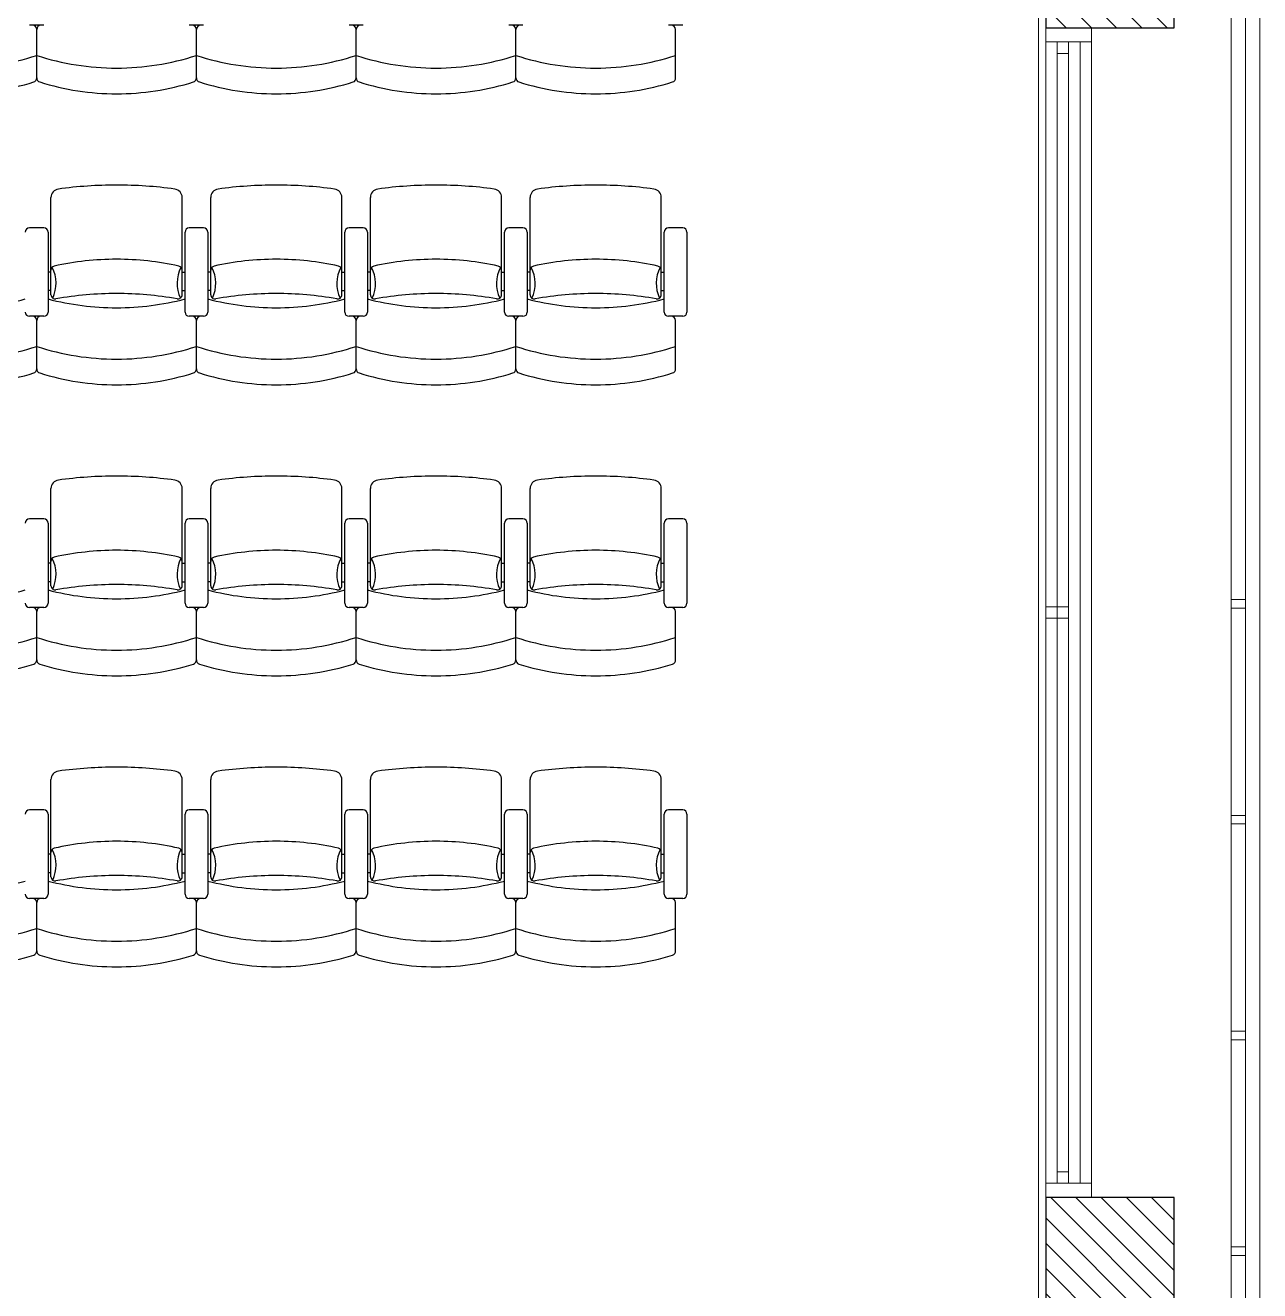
# Model space of a CAD drawing. Header units: millimetres. Extents: x 1210 to 64966, y 534 to 90439.
# Drawn here: x 56396 to 64966, y 31667 to 40448 of the extents above; entities that cross this region are included whole.
import ezdxf

# ---------------------------------------------------------------- set-up
doc = ezdxf.new("R2010")
doc.units = ezdxf.units.MM
doc.linetypes.add('HIDDEN', pattern=[0.375, 0.25, -0.125])
for name, color, linetype in [('ARREDI', 8, 'Continuous'), ('PIANTA', 7, 'Continuous'), ('RETINI', 8, 'Continuous')]:
    doc.layers.add(name, color=color, linetype=linetype)
doc.layers.add('infissi', color=4, linetype='Continuous', lineweight=13)

msp = doc.modelspace()

# ---------------------------------------------------------------- hatches: boundary and pattern name
at = {"layer": 'RETINI'}
h = msp.add_hatch(dxfattribs=at)
h.set_pattern_fill('ANSI31', color=256, scale=990, angle=270, style=0)
h.set_pattern_definition([(315, (-385059.34, 422084.75), (87.504464, 87.504464), [])])
h.paths.add_polyline_path([(19624, 32169, 1), (19624, 31670.1, 1)])
h.paths.add_polyline_path([(28336, 31670.1, 1), (28336, 32169, 1)])
h.paths.add_polyline_path([(18881.5, 15334.9), (18881.5, 13948.9), (20267.5, 13948.9), (20267.5, 15334.9)])
h.paths.add_polyline_path([(63481, 41322.4), (63481, 40431.4), (64372, 40431.4), (64372, 41322.4)])
h.paths.add_polyline_path([(63481, 32313.4), (63481, 31422.4), (64372, 31422.4), (64372, 32313.4)])
h.paths.add_polyline_path([(63481, 23700.4), (63481, 22809.4), (64372, 22809.4), (64372, 23700.4)])
h.paths.add_polyline_path([(63481, 15057.6), (63481, 14978.5), (63481, 14166.6), (64372, 14166.6), (64372, 15057.6)])
h.paths.add_polyline_path([(54967, 15057.6), (54967, 14166.6), (55858, 14166.6), (55858, 15057.6)])
h.paths.add_polyline_path([(42661.3, 15057.6), (42661.3, 14562.6), (42898.9, 14562.6), (42898.9, 14820), (45067, 14820), (45067, 15057.6)])
h.paths.add_polyline_path([(42661.3, 14562.6), (42661.3, 14067.6), (45067, 14067.6), (45067, 14166.6), (45067, 14562.6)])
h.paths.add_polyline_path([(45067, 15057.6), (45067, 14166.6), (45958, 14166.6), (45958, 15057.6)])
h.paths.add_polyline_path([(45958, 15097.3), (45958, 15057.6), (45958, 14166.6), (45958, 13513.3), (46453, 13513.3), (46453, 15097.3)])
h.paths.add_polyline_path([(30811, 2316.4), (30811, 534.4), (31405, 534.4), (31405, 2316.4)])
h.paths.add_polyline_path([(35315.5, 17156.5), (35315.5, 14948.8), (36454, 14948.8), (36454, 15186.4), (35553.1, 15186.4), (35553.1, 16879.3), (37206.4, 16879.3), (37206.4, 15186.4), (37444, 15186.4), (37444, 17156.5)])
h.paths.add_polyline_path([(36454, 15186.4), (36454, 14097.4), (37543, 14097.4), (37543, 15186.4)])
h.paths.add_polyline_path([(37543, 15107.1), (37543, 14820), (38215.7, 14820), (38215.7, 14562.6), (38453.3, 14562.6), (38453.3, 15107.1)])
h.paths.add_polyline_path([(37543, 14562.6), (37543, 14097.4), (37543, 14067.6), (38453.3, 14067.6), (38453.3, 14562.6)])
h.paths.add_polyline_path([(37048, 14097.4), (37048, 11325.4), (37543, 11325.4), (37543, 14097.4)])
h.paths.add_polyline_path([(36553, 14097.4), (36553, 11325.4), (36790.6, 11325.4), (36790.6, 14097.4)])
h.paths.add_polyline_path([(36553, 11325.4), (36553, 10731.4), (38335, 10731.4), (38335, 11325.4)])
h.paths.add_polyline_path([(36553, 6820.9), (36553, 6226.9), (38335, 6226.9), (38335, 6820.9)])
h.paths.add_polyline_path([(36454, 2316.4), (36454, 1227.4), (37543, 1227.4), (37543, 2316.4)])
h.paths.add_polyline_path([(36454, 1227.4), (36454, 534.4), (37147, 534.4), (37147, 1227.4)])
h.paths.add_polyline_path([(37543, 2316.4), (37543, 1722.4), (38335, 1722.4), (38335, 2316.4)])
h.paths.add_polyline_path([(36553, 23700.4), (36553, 22809.4), (37444, 22809.4), (37444, 23700.4)], flags=17)
h.paths.add_polyline_path([(35315.5, 25581.4), (35315.5, 20878.9), (37444, 20878.9), (37444, 22809.4), (37206.4, 22809.4), (37206.4, 21116.5), (35553.1, 21116.5), (35553.1, 23700.4), (35553.1, 25343.8), (37206.4, 25343.8), (37206.4, 23700.4), (37444, 23700.4), (37444, 25581.4)])
h.paths.add_polyline_path([(10417, 41421.4), (10417, 40431.4), (11407, 40431.4), (11407, 41421.4)])
h.paths.add_polyline_path([(10714, 41627.7), (10714, 41421.4), (11110, 41421.4), (11110, 41627.7)])
h.paths.add_polyline_path([(16802.5, 41422), (16802.5, 40431.4), (17000.5, 40431.4), (19030, 40431.4), (19030, 40703), (17764, 40703), (17764, 40626.6), (17000.5, 40626.6), (17000.5, 41260.2), (17764, 41260.2), (17764, 41183.8), (19030, 41183.8), (19030, 41422)])
h.paths.add_polyline_path([(13783, 41183.8), (13783, 40703), (14624.5, 40703), (14624.5, 41183.8)], flags=16)
h.paths.add_polyline_path([(2744.5, 40703), (2744.5, 40465.4), (4724.5, 40465.4), (4724.5, 40431.4), (4922.5, 40431.4), (4922.5, 41421.4), (2744.5, 41421.4), (2744.5, 41183.8), (3961.1, 41183.8), (3961.1, 41260.2), (4724.5, 41260.2), (4724.5, 40626.6), (3961.1, 40626.6), (3961.1, 40703)])
h.paths.add_polyline_path([(6902.5, 41422), (6902.5, 40431.4), (7100.5, 40431.4), (8140, 40431.4), (8140, 41422)])
h.paths.add_polyline_path([(7100.5, 41183.8), (7942, 41183.8), (7942, 40703), (7100.5, 40703)], flags=16)
h.paths.add_polyline_path([(7100.5, 41183.8), (7100.5, 40703), (7942, 40703), (7942, 41183.8)], flags=0)
h.paths.add_polyline_path([(13585, 41422), (13585, 40431.4), (13783, 40431.4), (14822.5, 40431.4), (14822.5, 41422)])
h.paths.add_polyline_path([(13783, 40703), (13783, 41183.8), (14624.5, 41183.8), (14624.5, 40703)], flags=0)
h.paths.add_polyline_path([(20168.5, 41421.4), (20168.5, 41248.2), (20555.8, 41248.2), (20555.8, 41421.4), (20506.3, 41421.4), (20506.3, 41392.9), (20481.6, 41392.9), (20481.6, 41421.4), (20432.1, 41421.4), (20432.1, 41392.9), (20407.3, 41392.9), (20407.3, 41421.4)])
h.paths.add_polyline_path([(20407.3, 43756.7), (20407.3, 43728.1), (20357.8, 43728.1), (20357.8, 41421.4), (20407.3, 41421.4), (20407.3, 41392.9), (20432.1, 41392.9), (20432.1, 41421.4), (20481.6, 41421.4), (20481.6, 41392.9), (20506.3, 41392.9), (20506.3, 41421.4), (20555.8, 41421.4), (20555.8, 43728.1), (20506.3, 43728.1), (20506.3, 43756.7), (20481.6, 43756.7), (20481.6, 43728.1), (20432.1, 43728.1), (20432.1, 43756.7)])
h.paths.add_polyline_path([(20432.1, 46208.1), (20432.1, 46236.6), (20407.3, 46236.6), (20407.3, 46208.1), (20357.8, 46208.1), (20357.8, 43901.4), (20407.3, 43901.4), (20407.3, 43872.8), (20432.1, 43872.8), (20432.1, 43901.4), (20481.6, 43901.4), (20481.6, 43872.8), (20506.3, 43872.8), (20506.3, 43901.4), (20555.8, 43901.4), (20555.8, 46208.1), (20506.3, 46208.1), (20506.3, 46236.6), (20481.6, 46236.6), (20481.6, 46208.1)])
h.paths.add_polyline_path([(20432.1, 43901.4), (20432.1, 43872.8), (20407.3, 43872.8), (20407.3, 43901.4), (20357.8, 43901.4), (20357.8, 43728.1), (20407.3, 43728.1), (20407.3, 43756.7), (20432.1, 43756.7), (20432.1, 43728.1), (20481.6, 43728.1), (20481.6, 43756.7), (20506.3, 43756.7), (20506.3, 43728.1), (20555.8, 43728.1), (20555.8, 43901.4), (20506.3, 43901.4), (20506.3, 43872.8), (20481.6, 43872.8), (20481.6, 43901.4)])
h.paths.add_polyline_path([(20357.8, 46381.3), (20357.8, 46208.1), (20407.3, 46208.1), (20407.3, 46236.6), (20432.1, 46236.6), (20432.1, 46208.1), (20481.6, 46208.1), (20481.6, 46236.6), (20506.3, 46236.6), (20506.3, 46208.1), (20555.8, 46208.1), (20555.8, 46381.3)])
h.paths.add_polyline_path([(20357.8, 46604.1), (20357.8, 46430.8), (20555.8, 46430.8), (20555.8, 46604.1)])
h.paths.add_polyline_path([(20357.8, 49192.9), (20357.8, 49019.7), (20555.8, 49019.7), (20555.8, 49192.9)])
h.paths.add_polyline_path([(19129, 41421.4), (19129, 40431.4), (20119, 40431.4), (20119, 41421.4)])
h.paths.add_polyline_path([(22304.1, 57162.4), (22304.1, 56658.3), (23426.8, 56658.3), (23426.8, 56816.7), (22462.5, 56816.7), (22462.5, 57162.4)])
h.paths.add_polyline_path([(20357.8, 57162.4), (20357.8, 49242.4), (24260.9, 49242.4), (24260.9, 49539.4), (23664.4, 49539.4), (23664.4, 51356.3), (23426.8, 51356.3), (23426.8, 49539.4), (20654.8, 49539.4), (20654.8, 51667.7), (20654.8, 53311.3), (20753.8, 53311.3), (20753.8, 53548.9), (20654.8, 53548.9), (20654.8, 57063.4), (20654.8, 57162.4)])
h.paths.add_polyline_path([(22495, 58053.4), (22495, 57162.4), (23386, 57162.4), (23386, 58053.4)])
h.paths.add_polyline_path([(23386, 58152.4), (23386, 58053.4), (23386, 57648.4), (23559.5, 57648.4), (23559.5, 57162.4), (24054.5, 57162.4), (24054.5, 58152.4)])
h.paths.add_polyline_path([(23426.8, 57162.4), (23426.8, 57112.9), (23426.8, 56816.7), (23426.8, 56658.3), (23426.8, 52754.9), (23664.4, 52754.9), (23664.4, 55709.6), (24054.5, 55709.6), (24054.5, 57162.4)])
h.paths.add_polyline_path([(22139.8, 53548.9), (22139.8, 53311.3), (23426.8, 53311.3), (23426.8, 53548.9)], flags=17)
h.paths.add_polyline_path([(12397, 58053.4), (12397, 57162.4), (13288, 57162.4), (13288, 58053.4)])
h.paths.add_polyline_path([(13288, 57400), (13288, 57162.4), (22495, 57162.4), (22495, 57400)])
h.paths.add_polyline_path([(13288, 58152.4), (13288, 58053.4), (13288, 57648.4), (22495, 57648.4), (22495, 58053.4), (22495, 58152.4)])
h.paths.add_polyline_path([(2596, 58152.4), (2596, 58053.4), (2596, 57648.4), (12397, 57648.4), (12397, 58053.4), (12397, 58152.4)])
h.paths.add_polyline_path([(1705, 57162.4), (1507, 57162.4), (1507, 55295.4), (2695, 55295.4), (2695, 57162.4), (12397, 57162.4), (12397, 57400), (2596, 57400), (2596, 57162.4), (2457.4, 57162.4), (2457.4, 55542.9), (2002, 55542.9), (2002, 57162.4)])
h.paths.add_polyline_path([(33493.9, 41708.5), (33493.9, 41421.4), (34087.9, 41421.4), (34087.9, 41708.5)], flags=17)
h.paths.add_polyline_path([(27742, 41708.5), (27742, 41421.4), (28092.4, 41421.4), (28092.4, 41627.7), (28488.4, 41627.7), (28488.4, 41421.4), (28831, 41421.4), (33493.9, 41421.4), (33493.9, 41708.5)], flags=17)
h.paths.add_polyline_path([(27841, 41421.4), (27841, 40431.4), (28831, 40431.4), (28831, 41421.4)], flags=17)
h.paths.add_polyline_path([(37910, 57063.4), (37910, 56063.5), (37206.4, 56063.5), (37206.4, 55092.9), (34375, 55092.9), (34375, 54855.3), (37444, 54855.3), (37444, 55825.9), (37493.5, 55825.9), (38147.6, 55825.9), (38147.6, 57063.4)])
h.paths.add_polyline_path([(36553, 50331.4), (36553, 49440.4), (37444, 49440.4), (37444, 50331.4)])
h.paths.add_polyline_path([(36553, 52736.7), (36553, 50331.4), (36681.7, 50331.4), (36681.7, 52736.7)], flags=17)
h.paths.add_polyline_path([(36040.9, 52974.3), (36040.9, 52736.7), (37206.4, 52736.7), (37206.4, 50331.4), (37444, 50331.4), (37444, 52974.3)])
h.paths.add_polyline_path([(36553, 46472.6), (36553, 44318), (36682.1, 44318.3), (36683.5, 46615.2)])
h.paths.add_polyline_path([(37315.3, 47306.1), (37315.3, 44318), (37493.5, 44318), (37493.5, 47501)])
h.paths.add_polyline_path([(37206.4, 47187.1), (37206.4, 44318), (37315.3, 44318), (37315.3, 47306.1)])
h.paths.add_polyline_path([(36553, 49440.4), (36553, 46472.6), (37444, 47446.9), (37444, 49440.4), (37206.4, 49440.4), (37206.4, 47480.5), (36681.7, 46906.7), (36681.7, 49440.4)])
h.paths.add_polyline_path([(36553, 44318), (36553, 41322.4), (36681.7, 41322.4), (36681.7, 43128.7), (36681.7, 43762.3), (36681.7, 44120), (37206.4, 44120), (37206.4, 43844.6), (37315.3, 43844.6), (37315.3, 44318), (37206.4, 44318)])
h.paths.add_polyline_path([(37315.3, 44318), (37315.3, 43844.6), (37343.5, 43844.6), (37343.5, 43046.4), (37206.4, 43046.4), (37206.4, 41322.4), (37444, 41322.4), (37444, 44318)])
h.paths.add_polyline_path([(36553, 41322.4), (36553, 41316.1), (36553, 40431.4), (36559.4, 40431.4), (37444, 40431.4), (37444, 41322.4)])
h.paths.add_polyline_path([(37206.4, 36562.4), (37206.4, 32313.4), (37315.3, 32313.4), (37315.3, 36562.4)], flags=16)
h.paths.add_polyline_path([(35553.1, 38194), (35553.1, 40431.4), (35266, 40431.4), (35266, 37956.4), (35424.4, 37956.4), (35424.4, 34194.4), (35315.5, 34194.4), (35315.5, 29343.4), (37444, 29343.4), (37444, 31422.4), (37206.4, 31422.4), (37206.4, 29581), (35553.1, 29581), (35553.1, 33956.8), (35662, 33956.8), (35662, 38194)])
h.paths.add_polyline_path([(36553, 32313.4), (36553, 31422.4), (37444, 31422.4), (37444, 32313.4)], flags=17)
h.paths.add_polyline_path([(37206.4, 40431.4), (37206.4, 37360.5), (37343.5, 37360.5), (37343.5, 36562.4), (37315.3, 36562.4), (37315.3, 32313.4), (37444, 32313.4), (37444, 40431.4)], flags=16)
h.paths.add_polyline_path([(28092.4, 53804.1), (28092.4, 53311.3), (30424.9, 53311.3), (30424.9, 53053.7), (30662.5, 53053.7), (30662.5, 53311.3), (34087.9, 53311.3), (34087.9, 53548.9), (30761.5, 53548.9), (30761.5, 53804.1), (30523.9, 53804.1), (30523.9, 53548.9), (28330, 53548.9), (28330, 53804.1)], flags=17)
h.paths.add_polyline_path([(30523.9, 57112.9), (30523.9, 55190.1), (30761.5, 55190.1), (30761.5, 57112.9)], flags=17)
h.paths.add_polyline_path([(27668, 57112.9), (27668, 55680.6), (28092.4, 55680.6), (28092.4, 55190.1), (28330, 55190.1), (28330, 56857.1), (28092.4, 56857.1), (28092.4, 57112.9)], flags=17)
h.paths.add_polyline_path([(28120.2, 57112.9), (28092.4, 57112.9), (28092.4, 56857.1), (28488.4, 56857.1), (28488.4, 57112.9)], flags=17)
h.paths.add_polyline_path([(27668, 58399.9), (27668, 58201.9), (33484, 58201.9), (38405, 58201.9), (38405, 58399.9)])
h.paths.add_polyline_path([(33484, 58152.4), (33484, 58053.4), (33484, 57657.4), (37910, 57657.4), (37910, 57063.4), (38147.6, 57063.4), (38197.1, 57063.4), (38405, 57063.4), (38405, 58152.4)])
h.paths.add_polyline_path([(33484, 57400), (33484, 57162.4), (34087.9, 57162.4), (34087.9, 57112.9), (34087.9, 55825.9), (34087.9, 49539.4), (30662.5, 49539.4), (30662.5, 51667.7), (30424.9, 51667.7), (30424.9, 49539.4), (28330, 49539.4), (28092.4, 49539.4), (27428.9, 49539.4), (27428.9, 49242.4), (34087.9, 49242.4), (34087.9, 40431.4), (36553, 40431.4), (36553, 40718.5), (34375, 40718.5), (34375, 52742.5), (34654.9, 52742.5), (34654.9, 52974.3), (34375, 52974.3), (34375, 57400)])
h.paths.add_polyline_path([(27668, 58152.4), (27668, 57162.4), (28163, 57162.4), (28163, 57657.4), (32593, 57657.4), (32593, 58053.4), (32593, 58152.4)])
h.paths.add_polyline_path([(28163, 57400), (28163, 57162.4), (32593, 57162.4), (32593, 57400)], flags=17)
h.paths.add_polyline_path([(32593, 58053.4), (32593, 57162.4), (33484, 57162.4), (33484, 58053.4)])
h.paths.add_polyline_path([(32818.4, 64323.6), (32818.4, 63927.6), (33214.4, 63927.6), (33214.4, 64323.6)], flags=16)
h.paths.add_polyline_path([(43015.4, 64323.6), (43015.4, 63927.6), (43411.4, 63927.6), (43411.4, 64323.6)], flags=16)
h.paths.add_polyline_path([(22736.6, 64323.6), (22736.6, 63927.6), (23132.6, 63927.6), (23132.6, 64323.6)])
h.paths.add_polyline_path([(22736.6, 64370.5), (22736.6, 64323.6), (23132.6, 64323.6), (23132.6, 63927.6), (22736.6, 63927.6), (22736.6, 63875.5), (63530.5, 63875.5), (63530.5, 64370.5)])
h.paths.add_polyline_path([(32818.4, 64323.6), (33214.4, 64323.6), (33214.4, 63927.6), (32818.4, 63927.6)], flags=0)
h.paths.add_polyline_path([(43015.4, 64323.6), (43411.4, 64323.6), (43411.4, 63927.6), (43015.4, 63927.6)], flags=0)
h.paths.add_polyline_path([(54148.2, 64323.6), (54544.2, 64323.6), (54544.2, 63927.6), (54148.2, 63927.6)], flags=16)
h.paths.add_polyline_path([(54193.7, 64266.8), (54193.7, 64286.6), (54510.5, 64286.6), (54510.5, 64266.8), (54387.7, 64266.8, 0.414214), (54358, 64237.1), (54358, 64019.3, 0.414214), (54387.7, 63989.6), (54510.5, 63989.6), (54510.5, 63969.8), (54193.7, 63969.8), (54193.7, 63989.6), (54316.4, 63989.6, 0.414214), (54346.1, 64019.3), (54346.1, 64237.1, 0.414214), (54316.4, 64266.8)], flags=0)
h.paths.add_polyline_path([(54274, 58152.4), (54274, 58053.4), (54274, 57657.4), (63481, 57657.4), (63481, 58053.4), (63481, 58152.4)])
h.paths.add_polyline_path([(54274, 57400), (54274, 57162.4), (63481, 57162.4), (63481, 57400)])
h.paths.add_polyline_path([(53383, 58053.4), (53383, 57162.4), (54274, 57162.4), (54274, 58053.4)])
h.paths.add_polyline_path([(43285, 58053.4), (43285, 57162.4), (44176, 57162.4), (44176, 58053.4)])
h.paths.add_polyline_path([(44176, 58152.4), (44176, 58053.4), (44176, 57657.4), (53383, 57657.4), (53383, 58053.4), (53383, 58152.4)])
h.paths.add_polyline_path([(44176, 57400), (44176, 57162.4), (53383, 57162.4), (53383, 57400)])
h.paths.add_polyline_path([(41532, 58152.4), (41532, 57112.9), (42027, 57112.9), (42027, 57301), (42027, 57657.4), (43285, 57657.4), (43285, 58053.4), (43285, 58152.4)])
h.paths.add_polyline_path([(42027, 57400), (42027, 57162.4), (43285, 57162.4), (43285, 57400)])
h.paths.add_polyline_path([(41789.4, 57112.9), (41789.4, 55825.9), (63431.5, 55825.9), (63431.5, 56063.5), (42027, 56063.5), (42027, 57112.9)])
h.paths.add_polyline_path([(63382, 49318.2), (63382, 48922.2), (64966, 48922.2), (64966, 48922.4), (64966, 49318.2)])
h.paths.add_polyline_path([(63481, 50331.4), (63481, 49440.4), (64372, 49440.4), (64372, 50331.4)])
h.paths.add_polyline_path([(63481, 58053.4), (63481, 57162.4), (64372, 57162.4), (64372, 58053.4)])
h.paths.add_polyline_path([(63481, 57162.4), (63481, 50331.4), (63718.6, 50331.4), (63718.6, 57162.4)])
h.paths.add_polyline_path([(63976, 57162.4), (63976, 50331.4), (64372, 50331.4), (64471, 50331.4), (64471, 57162.4), (64372, 57162.4)])
h.paths.add_polyline_path([(63580, 64313.4), (63580, 63521.4), (64372, 63521.4), (64372, 64313.4)])
h.paths.add_polyline_path([(63580, 63521.4), (63580, 58795.9), (63817.6, 58795.9), (63817.6, 63521.4)])
h.paths.add_polyline_path([(63976, 63521.4), (63976, 58795.9), (64471, 58795.9), (64471, 63521.4), (64372, 63521.4)])
h.paths.add_polyline_path([(63530.5, 58795.9), (63530.5, 58399.9), (64520.5, 58399.9), (64520.5, 58795.9)])
h.paths.add_polyline_path([(63580, 90389.6), (63580, 89597.6), (64372, 89597.6), (64372, 90389.6)])
h.paths.add_polyline_path([(63580, 89597.6), (63580, 81624.7), (63817.6, 81624.7), (63817.6, 89597.6)])
h.paths.add_polyline_path([(63976, 89597.6), (63976, 81624.7), (64372, 81624.7), (64471, 81624.7), (64471, 89597.6), (64372, 89597.6)])
h.paths.add_polyline_path([(63580, 81624.7), (63580, 80832.7), (64372, 80832.7), (64372, 81624.7)])
h.paths.add_polyline_path([(63580, 80832.7), (63580, 64313.4), (63817.6, 64313.4), (63817.6, 80832.7)])
h.paths.add_polyline_path([(63976, 80832.7), (63976, 64313.4), (64372, 64313.4), (64471, 64313.4), (64471, 80832.7), (64372, 80832.7)])
h.paths.add_polyline_path([(53267.5, 90389.6), (53267.5, 90092.6), (53267.5, 89597.6), (54059.5, 89597.6), (54059.5, 90389.6)])
h.paths.add_polyline_path([(32642.5, 81624.7), (32642.5, 80832.7), (33434.5, 80832.7), (33434.5, 81624.7)])
h.paths.add_polyline_path([(42955, 81624.7), (42955, 80832.7), (43747, 80832.7), (43747, 81624.7)])
h.paths.add_polyline_path([(42955, 90389.6), (42955, 89597.6), (43747, 89597.6), (43747, 90389.6)])
h.paths.add_polyline_path([(22330, 73704.7), (22330, 72912.7), (23122, 72912.7), (23122, 73704.7)])
h.paths.add_polyline_path([(22627, 81624.7), (22627, 81479.6), (22330, 81479.6), (22330, 80832.7), (23122, 80832.7), (23122, 80938.5), (23122, 81624.7)])
h.paths.add_polyline_path([(22330, 81624.7), (22330, 81479.6), (22627, 81479.6), (22627, 81624.7)])
h.paths.add_polyline_path([(12017.5, 73704.7), (12017.5, 72912.7), (12809.5, 72912.7), (12809.5, 73704.7)])
h.paths.add_polyline_path([(2259.4, 72859.8), (2259.4, 59340.4), (2497, 59340.4), (2497, 72859.8)])
h.paths.add_polyline_path([(1705, 73651.8), (1705, 72859.8), (2497, 72859.8), (2497, 73651.8)])
h.paths.add_polyline_path([(1705, 58053.4), (1705, 57162.4), (2596, 57162.4), (2596, 58053.4)])
h.paths.add_polyline_path([(1705, 59340.4), (1705, 58548.4), (2497, 58548.4), (2497, 59340.4)])
h.paths.add_polyline_path([(1705, 72859.8), (1606, 72859.8), (1606, 59340.4), (1705, 59340.4), (2101, 59340.4), (2101, 72859.8)])
h.paths.add_polyline_path([(1507, 46642.8), (1507, 45435), (2695, 45435), (2695, 46642.8)])
h.paths.add_polyline_path([(2002, 46395.3), (2457.4, 46395.3), (2457.4, 45682.5), (2002, 45682.5)], flags=0)
h.paths.add_polyline_path([(2002, 46395.3), (2002, 45682.5), (2457.4, 45682.5), (2457.4, 46395.3)], flags=16)
h.paths.add_polyline_path([(1507, 49929.6), (1507, 48721.8), (2695, 48721.8), (2695, 49929.6)])
h.paths.add_polyline_path([(2002, 49682.1), (2457.4, 49682.1), (2457.4, 48969.3), (2002, 48969.3)], flags=16)
h.paths.add_polyline_path([(2002, 49682.1), (2002, 48969.3), (2457.4, 48969.3), (2457.4, 49682.1)], flags=16)
h.paths.add_polyline_path([(1507, 53216.4), (1507, 52008.6), (2695, 52008.6), (2695, 53216.4)])
h.paths.add_polyline_path([(2002, 52968.9), (2457.4, 52968.9), (2457.4, 52256.1), (2002, 52256.1)], flags=0)
h.paths.add_polyline_path([(2002, 52968.9), (2002, 52256.1), (2457.4, 52256.1), (2457.4, 52968.9)], flags=16)
h.paths.add_polyline_path([(1606, 41421.4), (1606, 40332.4), (2695, 40332.4), (2695, 41421.4)])
h.paths.add_polyline_path([(1507, 43356), (1507, 41421.4), (1606, 41421.4), (1606, 41421.4), (2002, 41421.4), (2002, 43108.5), (2457.4, 43108.5), (2457.4, 41421.4), (2695, 41421.4), (2695, 43356)])
h.paths.add_polyline_path([(2457.4, 40332.4), (2457.4, 36309.1), (2516.8, 36309.1), (2516.8, 40332.4)], flags=16)
h.paths.add_polyline_path([(1883.2, 40332.4), (1883.2, 36309.1), (2002, 36309.1), (2002, 40332.4)], flags=17)
h.paths.add_polyline_path([(2516.8, 40332.4), (2516.8, 36309.1), (2564.5, 36309.1), (2564.5, 35455.7), (2457.4, 35455.7), (2457.4, 32412.3), (2695, 32412.3), (2695, 40332.4)])
h.paths.add_polyline_path([(1606, 32412.3), (1606, 31323.3), (2695, 31323.3), (2695, 32412.3)])
h.paths.add_polyline_path([(1606, 40332.4), (1507, 40332.4), (1507, 32412.3), (1606, 32412.3), (2002, 32412.3), (2002, 35455.7), (1835.5, 35455.7), (1835.5, 36309.1), (1883.2, 36309.1), (1883.2, 40332.4)])
h.paths.add_polyline_path([(1606, 31323.3), (1507, 31323.3), (1507, 23799.4), (1606, 23799.4), (1883.2, 23799.4), (1883.2, 27426.6), (1835.5, 27426.6), (1835.5, 28280), (2002, 28280), (2002, 31323.3)])
h.paths.add_polyline_path([(1883.2, 27426.6), (1883.2, 23799.4), (2002, 23799.4), (2002, 27426.6)])
h.paths.add_polyline_path([(2457.4, 27426.6), (2457.4, 23799.4), (2516.8, 23799.4), (2516.8, 27426.6)])
h.paths.add_polyline_path([(2457.4, 31323.3), (2457.4, 28280), (2564.5, 28280), (2564.5, 27426.6), (2516.8, 27426.6), (2516.8, 23799.4), (2695, 23799.4), (2695, 31323.3)])
h.paths.add_polyline_path([(1606, 22710.4), (1507, 22710.4), (1507, 15186.4), (1606, 15186.4), (2002, 15186.4), (2002, 22710.4)])
h.paths.add_polyline_path([(2457.4, 22710.4), (2457.4, 15186.4), (2695, 15186.4), (2695, 22710.4)])
h.paths.add_polyline_path([(1606, 15186.4), (1606, 14097.4), (2002, 14097.4), (2695, 14097.4), (2695, 15186.4)])
h.paths.add_polyline_path([(1606, 23799.4), (1606, 22710.4), (2695, 22710.4), (2695, 23799.4)])
h.paths.add_polyline_path([(1210, 5979.4), (1210, 5385.4), (2794, 5385.4), (2794, 5979.4)])
h.paths.add_polyline_path([(1210, 10719.7), (1210, 5979.4), (2794, 5979.4), (2794, 9467.1), (2695, 9490.1), (2794, 9490.1), (2794, 10719.7)])
h.paths.add_polyline_path([(1606, 11313.7), (1210, 11313.7), (1210, 10731.9), (1210, 10719.7), (2794, 10719.7), (2794, 11313.7)])
h.paths.add_polyline_path([(1507, 14097.4), (1507, 11313.7), (1606, 11313.7), (2002, 11313.7), (2002, 14097.4)])
h.paths.add_polyline_path([(2457.4, 14097.4), (2457.4, 11313.7), (2695, 11313.7), (2695, 14097.4)])
h.paths.add_polyline_path([(1606, 2316.4), (1606, 1227.4), (2695, 1227.4), (2695, 2316.4)])
h.paths.add_polyline_path([(1507, 5385.4), (1507, 2316.4), (1606, 2316.4), (2002, 2316.4), (2002, 5385.4)])
h.paths.add_polyline_path([(2457.4, 5385.4), (2457.4, 2316.4), (2695, 2316.4), (2695, 5385.4)])
h.paths.add_polyline_path([(2695, 1623.4), (2695, 1227.4), (2695, 1128.4), (7843, 1128.4), (7843, 1623.4)])
h.paths.add_polyline_path([(2695, 2316.4), (2695, 2078.8), (7843, 2078.8), (7843, 2316.4)])
h.paths.add_polyline_path([(25663, 534.4), (25663, 2316.4), (25069, 2316.4), (25069, 534.4), (25118.5, 534.4)])
h.paths.add_polyline_path([(19921, 534.4), (19921, 2316.4), (19327, 2316.4), (19327, 534.4), (19376.5, 534.4)])
h.paths.add_polyline_path([(14179, 534.4), (14179, 2316.4), (13585, 2316.4), (13585, 534.4), (13634.5, 534.4)])
h.paths.add_polyline_path([(8437, 534.4), (8437, 2316.4), (7843, 2316.4), (7843, 534.4)])
h.paths.add_polyline_path([(2457.4, 15195.4), (2002, 15195.4), (2002, 15186.4), (2457.4, 15186.4)])

# ---------------------------------------------------------------- linework, layer by layer
at = {"layer": 'ARREDI'}
for p, q in [((56525.1, 40448.1), (56426.1, 40448.1)), ((57633.9, 40448.1), (57534.9, 40448.1)), ((58742.7, 40448.1), (58643.7, 40448.1)), ((59851.5, 40448.1), (59752.5, 40448.1)), ((60960.3, 40448.1), (60861.3, 40448.1)), ((56525.1, 39042.3), (56426.1, 39042.3)), ((56554.8, 39012.6), (56554.8, 38458.2)), ((57505.2, 38458.2), (57505.2, 39012.6)), ((57633.9, 39042.3), (57534.9, 39042.3)), ((57663.6, 39012.6), (57663.6, 38458.2)), ((58614, 38458.2), (58614, 39012.6)), ((58742.7, 39042.3), (58643.7, 39042.3)), ((58772.4, 39012.6), (58772.4, 38458.2)), ((59722.8, 38458.2), (59722.8, 39012.6)), ((59851.5, 39042.3), (59752.5, 39042.3)), ((59881.2, 39012.6), (59881.2, 38458.2)), ((60831.6, 38458.2), (60831.6, 39012.6)), ((60960.3, 39042.3), (60861.3, 39042.3)), ((60990, 39012.6), (60990, 38458.2)), ((56574.6, 38735.4), (56554.8, 38735.4)), ((57485.4, 38735.4), (57505.2, 38735.4)), ((57683.4, 38735.4), (57663.6, 38735.4)), ((58594.2, 38735.4), (58614, 38735.4)), ((58792.2, 38735.4), (58772.4, 38735.4)), ((59703, 38735.4), (59722.8, 38735.4)), ((59901, 38735.4), (59881.2, 38735.4)), ((60811.8, 38735.4), (60831.6, 38735.4)), ((56574.6, 38606.7), (56554.8, 38606.7)), ((57485.4, 38606.7), (57505.2, 38606.7)), ((57683.4, 38606.7), (57663.6, 38606.7)), ((58594.2, 38606.7), (58614, 38606.7)), ((58792.2, 38606.7), (58772.4, 38606.7)), ((59703, 38606.7), (59722.8, 38606.7)), ((59901, 38606.7), (59881.2, 38606.7)), ((60811.8, 38606.7), (60831.6, 38606.7)), ((56525.1, 38428.5), (56426.1, 38428.5)), ((57633.9, 38428.5), (57534.9, 38428.5)), ((58742.7, 38428.5), (58643.7, 38428.5)), ((59851.5, 38428.5), (59752.5, 38428.5)), ((60960.3, 38428.5), (60861.3, 38428.5)), ((56525.1, 37022.7), (56426.1, 37022.7)), ((56554.8, 36993), (56554.8, 36438.6)), ((57505.2, 36438.6), (57505.2, 36993)), ((57633.9, 37022.7), (57534.9, 37022.7)), ((57663.6, 36993), (57663.6, 36438.6)), ((58614, 36438.6), (58614, 36993)), ((58742.7, 37022.7), (58643.7, 37022.7)), ((58772.4, 36993), (58772.4, 36438.6)), ((59722.8, 36438.6), (59722.8, 36993)), ((59851.5, 37022.7), (59752.5, 37022.7)), ((59881.2, 36993), (59881.2, 36438.6)), ((60831.6, 36438.6), (60831.6, 36993)), ((60960.3, 37022.7), (60861.3, 37022.7)), ((60990, 36993), (60990, 36438.6)), ((56574.6, 36715.8), (56554.8, 36715.8)), ((57485.4, 36715.8), (57505.2, 36715.8)), ((57683.4, 36715.8), (57663.6, 36715.8)), ((58594.2, 36715.8), (58614, 36715.8)), ((58792.2, 36715.8), (58772.4, 36715.8)), ((59703, 36715.8), (59722.8, 36715.8)), ((59901, 36715.8), (59881.2, 36715.8)), ((60811.8, 36715.8), (60831.6, 36715.8)), ((56574.6, 36587.1), (56554.8, 36587.1)), ((57485.4, 36587.1), (57505.2, 36587.1)), ((57683.4, 36587.1), (57663.6, 36587.1)), ((58594.2, 36587.1), (58614, 36587.1)), ((58792.2, 36587.1), (58772.4, 36587.1)), ((59703, 36587.1), (59722.8, 36587.1)), ((59901, 36587.1), (59881.2, 36587.1)), ((60811.8, 36587.1), (60831.6, 36587.1)), ((56525.1, 36408.9), (56426.1, 36408.9)), ((57633.9, 36408.9), (57534.9, 36408.9)), ((58742.7, 36408.9), (58643.7, 36408.9)), ((59851.5, 36408.9), (59752.5, 36408.9)), ((60960.3, 36408.9), (60861.3, 36408.9)), ((56525.1, 35003.1), (56426.1, 35003.1)), ((56554.8, 34973.4), (56554.8, 34419)), ((57505.2, 34419), (57505.2, 34973.4)), ((57633.9, 35003.1), (57534.9, 35003.1)), ((57663.6, 34973.4), (57663.6, 34419)), ((58614, 34419), (58614, 34973.4)), ((58742.7, 35003.1), (58643.7, 35003.1)), ((58772.4, 34973.4), (58772.4, 34419)), ((59722.8, 34419), (59722.8, 34973.4)), ((59851.5, 35003.1), (59752.5, 35003.1)), ((59881.2, 34973.4), (59881.2, 34419)), ((60831.6, 34419), (60831.6, 34973.4)), ((60960.3, 35003.1), (60861.3, 35003.1)), ((60990, 34973.4), (60990, 34419)), ((56574.6, 34696.2), (56554.8, 34696.2)), ((57485.4, 34696.2), (57505.2, 34696.2)), ((57683.4, 34696.2), (57663.6, 34696.2)), ((58594.2, 34696.2), (58614, 34696.2)), ((58792.2, 34696.2), (58772.4, 34696.2)), ((59703, 34696.2), (59722.8, 34696.2)), ((59901, 34696.2), (59881.2, 34696.2)), ((60811.8, 34696.2), (60831.6, 34696.2)), ((56574.6, 34567.5), (56554.8, 34567.5)), ((57485.4, 34567.5), (57505.2, 34567.5)), ((57683.4, 34567.5), (57663.6, 34567.5)), ((58594.2, 34567.5), (58614, 34567.5)), ((58792.2, 34567.5), (58772.4, 34567.5)), ((59703, 34567.5), (59722.8, 34567.5)), ((59901, 34567.5), (59881.2, 34567.5)), ((60811.8, 34567.5), (60831.6, 34567.5)), ((56525.1, 34389.3), (56426.1, 34389.3)), ((57633.9, 34389.3), (57534.9, 34389.3)), ((58742.7, 34389.3), (58643.7, 34389.3)), ((59851.5, 34389.3), (59752.5, 34389.3)), ((60960.3, 34389.3), (60861.3, 34389.3))]:
    msp.add_line(p, q, dxfattribs=at)
at = {"layer": 'ARREDI', "ltscale": 0.3}
for p, q in [((56475.6, 40083.2), (56475.6, 40418.4)), ((56475.6, 40083.2), (56475.6, 40418.4)), ((57584.4, 40083.2), (57584.4, 40418.4)), ((57584.4, 40083.2), (57584.4, 40418.4)), ((58693.2, 40083.2), (58693.2, 40418.4)), ((58693.2, 40083.2), (58693.2, 40418.4)), ((59802, 40083.2), (59802, 40418.4)), ((59802, 40083.2), (59802, 40418.4)), ((60910.8, 40083.2), (60910.8, 40418.4)), ((56574.6, 38578.7), (56574.6, 39252.9)), ((57485.4, 38578.7), (57485.4, 39252.9)), ((57683.4, 38578.7), (57683.4, 39252.9)), ((58594.2, 38578.7), (58594.2, 39252.9)), ((58792.2, 38578.7), (58792.2, 39252.9)), ((59703, 38578.7), (59703, 39252.9)), ((59901, 38578.7), (59901, 39252.9)), ((60811.8, 38578.7), (60811.8, 39252.9)), ((56475.6, 38063.6), (56475.6, 38398.8)), ((56475.6, 38063.6), (56475.6, 38398.8)), ((57584.4, 38063.6), (57584.4, 38398.8)), ((57584.4, 38063.6), (57584.4, 38398.8)), ((58693.2, 38063.6), (58693.2, 38398.8)), ((58693.2, 38063.6), (58693.2, 38398.8)), ((59802, 38063.6), (59802, 38398.8)), ((59802, 38063.6), (59802, 38398.8)), ((60910.8, 38063.6), (60910.8, 38398.8)), ((56574.6, 36559.1), (56574.6, 37233.3)), ((57485.4, 36559.1), (57485.4, 37233.3)), ((57683.4, 36559.1), (57683.4, 37233.3)), ((58594.2, 36559.1), (58594.2, 37233.3)), ((58792.2, 36559.1), (58792.2, 37233.3)), ((59703, 36559.1), (59703, 37233.3)), ((59901, 36559.1), (59901, 37233.3)), ((60811.8, 36559.1), (60811.8, 37233.3)), ((56475.6, 36044), (56475.6, 36379.2)), ((56475.6, 36044), (56475.6, 36379.2)), ((57584.4, 36044), (57584.4, 36379.2)), ((57584.4, 36044), (57584.4, 36379.2)), ((58693.2, 36044), (58693.2, 36379.2)), ((58693.2, 36044), (58693.2, 36379.2)), ((59802, 36044), (59802, 36379.2)), ((59802, 36044), (59802, 36379.2)), ((60910.8, 36044), (60910.8, 36379.2)), ((56574.6, 34539.5), (56574.6, 35213.7)), ((57485.4, 34539.5), (57485.4, 35213.7)), ((57683.4, 34539.5), (57683.4, 35213.7)), ((58594.2, 34539.5), (58594.2, 35213.7)), ((58792.2, 34539.5), (58792.2, 35213.7)), ((59703, 34539.5), (59703, 35213.7)), ((59901, 34539.5), (59901, 35213.7)), ((60811.8, 34539.5), (60811.8, 35213.7)), ((56475.6, 34024.4), (56475.6, 34359.6)), ((56475.6, 34024.4), (56475.6, 34359.6)), ((57584.4, 34024.4), (57584.4, 34359.6)), ((57584.4, 34024.4), (57584.4, 34359.6)), ((58693.2, 34024.4), (58693.2, 34359.6)), ((58693.2, 34024.4), (58693.2, 34359.6)), ((59802, 34024.4), (59802, 34359.6)), ((59802, 34024.4), (59802, 34359.6)), ((60910.8, 34024.4), (60910.8, 34359.6))]:
    msp.add_line(p, q, dxfattribs=at)
at = {"layer": 'ARREDI'}
for centre, radius, start, end in [((56445.9, 40418.4), 29.7, 0, 90), ((57554.7, 40418.4), 29.7, 0, 90), ((58663.5, 40418.4), 29.7, 0, 90), ((59772.3, 40418.4), 29.7, 0, 90), ((60881.1, 40418.4), 29.7, 0, 90), ((55921.2, 41933.1), 1782, 270, 288.1262), ((57030, 41933.1), 1782, 251.8738, 270), ((57030, 41933.1), 1782, 270, 288.1262), ((58138.8, 41933.1), 1782, 251.8738, 270), ((58138.8, 41933.1), 1782, 270, 288.1262), ((59247.6, 41933.1), 1782, 251.8738, 270), ((59247.6, 41933.1), 1782, 270, 288.1262), ((60356.4, 41933.1), 1782, 251.8738, 270), ((60356.4, 41933.1), 1782, 270, 288.1262), ((55921.8, 41747.5), 1774.6, 269.98107, 287.47975), ((56445.9, 40083.2), 29.7, 287.47975, 0), ((56505.3, 40083.2), 29.7, 180, 252.52025), ((57029.4, 41747.5), 1774.6, 252.52025, 270.01893), ((57030.6, 41747.5), 1774.6, 269.98107, 287.47975), ((57554.7, 40083.2), 29.7, 287.47975, 0), ((57614.1, 40083.2), 29.7, 180, 252.52025), ((58138.2, 41747.5), 1774.6, 252.52025, 270.01893), ((58139.4, 41747.5), 1774.6, 269.98107, 287.47975), ((58663.5, 40083.2), 29.7, 287.47975, 0), ((58722.9, 40083.2), 29.7, 180, 252.52025), ((59247, 41747.5), 1774.6, 252.52025, 270.01893), ((59248.2, 41747.5), 1774.6, 269.98107, 287.47975), ((59772.3, 40083.2), 29.7, 287.47975, 0), ((59831.7, 40083.2), 29.7, 180, 252.52025), ((60355.8, 41747.5), 1774.6, 252.52025, 270.01893), ((60357, 41747.5), 1774.6, 269.98107, 287.47975), ((60881.1, 40083.2), 29.7, 287.47975, 0), ((56634, 39252.9), 59.4, 97.8196, 180), ((57030, 36369.3), 2970, 90, 97.8196), ((57030, 36369.3), 2970, 82.1804, 90), ((57426, 39252.9), 59.4, 0, 82.1804), ((57742.8, 39252.9), 59.4, 97.8196, 180), ((58138.8, 36369.3), 2970, 90, 97.8196), ((58138.8, 36369.3), 2970, 82.1804, 90), ((58534.8, 39252.9), 59.4, 0, 82.1804), ((58851.6, 39252.9), 59.4, 97.8196, 180), ((59247.6, 36369.3), 2970, 90, 97.8196), ((59247.6, 36369.3), 2970, 82.1804, 90), ((59643.6, 39252.9), 59.4, 0, 82.1804), ((59960.4, 39252.9), 59.4, 97.8196, 180), ((60356.4, 36369.3), 2970, 90, 97.8196), ((60356.4, 36369.3), 2970, 82.1804, 90), ((60752.4, 39252.9), 59.4, 0, 82.1804), ((56426.1, 39012.6), 29.7, 90, 180), ((56525.1, 39012.6), 29.7, 0, 90), ((57534.9, 39012.6), 29.7, 90, 180), ((57633.9, 39012.6), 29.7, 0, 90), ((58643.7, 39012.6), 29.7, 90, 180), ((58742.7, 39012.6), 29.7, 0, 90), ((59752.5, 39012.6), 29.7, 90, 180), ((59851.5, 39012.6), 29.7, 0, 90), ((60861.3, 39012.6), 29.7, 90, 180), ((60960.3, 39012.6), 29.7, 0, 90), ((57030, 36844.5), 1980, 90, 102.60768), ((57030, 36844.5), 1980, 77.39232, 90), ((58138.8, 36844.5), 1980, 90, 102.60768), ((58138.8, 36844.5), 1980, 77.39232, 90), ((59247.6, 36844.5), 1980, 90, 102.60768), ((59247.6, 36844.5), 1980, 77.39232, 90), ((60356.4, 36844.5), 1980, 90, 102.60768), ((60356.4, 36844.5), 1980, 77.39232, 90), ((56604.3, 38747.8), 29.7, 102.60768, 180), ((56372.1, 38657.4), 238.1, 334.42522, 27.76032), ((57687.9, 38657.4), 238.1, 152.23968, 205.57478), ((57455.7, 38747.8), 29.7, 0, 77.39232), ((57713.1, 38747.8), 29.7, 102.60768, 180), ((57480.9, 38657.4), 238.1, 334.42522, 27.76032), ((58796.7, 38657.4), 238.1, 152.23968, 205.57478), ((58564.5, 38747.8), 29.7, 0, 77.39232), ((58821.9, 38747.8), 29.7, 102.60768, 180), ((58589.7, 38657.4), 238.1, 334.42522, 27.76032), ((59905.5, 38657.4), 238.1, 152.23968, 205.57478), ((59673.3, 38747.8), 29.7, 0, 77.39232), ((59930.7, 38747.8), 29.7, 102.60768, 180), ((59698.5, 38657.4), 238.1, 334.42522, 27.76032), ((61014.3, 38657.4), 238.1, 152.23968, 205.57478), ((60782.1, 38747.8), 29.7, 0, 77.39232), ((56604.3, 38578.7), 29.7, 180, 280.19243), ((57030, 36210.9), 2376, 90, 100.19243), ((57030, 36210.9), 2376, 79.80757, 90), ((57455.7, 38578.7), 29.7, 259.80757, 0), ((57713.1, 38578.7), 29.7, 180, 280.19243), ((58138.8, 36210.9), 2376, 90, 100.19243), ((58138.8, 36210.9), 2376, 79.80757, 90), ((58564.5, 38578.7), 29.7, 259.80757, 0), ((58821.9, 38578.7), 29.7, 180, 280.19243), ((59247.6, 36210.9), 2376, 90, 100.19243), ((59247.6, 36210.9), 2376, 79.80757, 90), ((59673.3, 38578.7), 29.7, 259.80757, 0), ((59930.7, 38578.7), 29.7, 180, 280.19243), ((60356.4, 36210.9), 2376, 90, 100.19243), ((60356.4, 36210.9), 2376, 79.80757, 90), ((60782.1, 38578.7), 29.7, 259.80757, 0), ((55921.2, 40368.9), 1881, 270, 284.63329), ((57030, 40368.9), 1881, 255.36671, 270), ((57030, 40368.9), 1881, 270, 284.63329), ((58138.8, 40368.9), 1881, 255.36671, 270), ((58138.8, 40368.9), 1881, 270, 284.63329), ((59247.6, 40368.9), 1881, 255.36671, 270), ((59247.6, 40368.9), 1881, 270, 284.63329), ((60356.4, 40368.9), 1881, 255.36671, 270), ((60356.4, 40368.9), 1881, 270, 284.63329), ((56426.1, 38458.2), 29.7, 180, 270), ((56445.9, 38398.8), 29.7, 0, 90), ((56525.1, 38458.2), 29.7, 270, 0), ((57534.9, 38458.2), 29.7, 180, 270), ((57554.7, 38398.8), 29.7, 0, 90), ((57633.9, 38458.2), 29.7, 270, 0), ((58643.7, 38458.2), 29.7, 180, 270), ((58663.5, 38398.8), 29.7, 0, 90), ((58742.7, 38458.2), 29.7, 270, 0), ((59752.5, 38458.2), 29.7, 180, 270), ((59772.3, 38398.8), 29.7, 0, 90), ((59851.5, 38458.2), 29.7, 270, 0), ((60861.3, 38458.2), 29.7, 180, 270), ((60881.1, 38398.8), 29.7, 0, 90), ((60960.3, 38458.2), 29.7, 270, 0), ((55921.2, 39913.5), 1782, 270, 288.1262), ((57030, 39913.5), 1782, 251.8738, 270), ((57030, 39913.5), 1782, 270, 288.1262), ((58138.8, 39913.5), 1782, 251.8738, 270), ((58138.8, 39913.5), 1782, 270, 288.1262), ((59247.6, 39913.5), 1782, 251.8738, 270), ((59247.6, 39913.5), 1782, 270, 288.1262), ((60356.4, 39913.5), 1782, 251.8738, 270), ((60356.4, 39913.5), 1782, 270, 288.1262), ((55921.8, 39727.9), 1774.6, 269.98107, 287.47975), ((56445.9, 38063.6), 29.7, 287.47975, 0), ((56505.3, 38063.6), 29.7, 180, 252.52025), ((57029.4, 39727.9), 1774.6, 252.52025, 270.01893), ((57030.6, 39727.9), 1774.6, 269.98107, 287.47975), ((57554.7, 38063.6), 29.7, 287.47975, 0), ((57614.1, 38063.6), 29.7, 180, 252.52025), ((58138.2, 39727.9), 1774.6, 252.52025, 270.01893), ((58139.4, 39727.9), 1774.6, 269.98107, 287.47975), ((58663.5, 38063.6), 29.7, 287.47975, 0), ((58722.9, 38063.6), 29.7, 180, 252.52025), ((59247, 39727.9), 1774.6, 252.52025, 270.01893), ((59248.2, 39727.9), 1774.6, 269.98107, 287.47975), ((59772.3, 38063.6), 29.7, 287.47975, 0), ((59831.7, 38063.6), 29.7, 180, 252.52025), ((60355.8, 39727.9), 1774.6, 252.52025, 270.01893), ((60357, 39727.9), 1774.6, 269.98107, 287.47975), ((60881.1, 38063.6), 29.7, 287.47975, 0), ((56634, 37233.3), 59.4, 97.8196, 180), ((57030, 34349.7), 2970, 90, 97.8196), ((57030, 34349.7), 2970, 82.1804, 90), ((57426, 37233.3), 59.4, 0, 82.1804), ((57742.8, 37233.3), 59.4, 97.8196, 180), ((58138.8, 34349.7), 2970, 90, 97.8196), ((58138.8, 34349.7), 2970, 82.1804, 90), ((58534.8, 37233.3), 59.4, 0, 82.1804), ((58851.6, 37233.3), 59.4, 97.8196, 180), ((59247.6, 34349.7), 2970, 90, 97.8196), ((59247.6, 34349.7), 2970, 82.1804, 90), ((59643.6, 37233.3), 59.4, 0, 82.1804), ((59960.4, 37233.3), 59.4, 97.8196, 180), ((60356.4, 34349.7), 2970, 90, 97.8196), ((60356.4, 34349.7), 2970, 82.1804, 90), ((60752.4, 37233.3), 59.4, 0, 82.1804), ((56426.1, 36993), 29.7, 90, 180), ((56525.1, 36993), 29.7, 0, 90), ((57534.9, 36993), 29.7, 90, 180), ((57633.9, 36993), 29.7, 0, 90), ((58643.7, 36993), 29.7, 90, 180), ((58742.7, 36993), 29.7, 0, 90), ((59752.5, 36993), 29.7, 90, 180), ((59851.5, 36993), 29.7, 0, 90), ((60861.3, 36993), 29.7, 90, 180), ((60960.3, 36993), 29.7, 0, 90), ((57030, 34824.9), 1980, 90, 102.60768), ((57030, 34824.9), 1980, 77.39232, 90), ((58138.8, 34824.9), 1980, 90, 102.60768), ((58138.8, 34824.9), 1980, 77.39232, 90), ((59247.6, 34824.9), 1980, 90, 102.60768), ((59247.6, 34824.9), 1980, 77.39232, 90), ((60356.4, 34824.9), 1980, 90, 102.60768), ((60356.4, 34824.9), 1980, 77.39232, 90), ((56604.3, 36728.2), 29.7, 102.60768, 180), ((56372.1, 36637.8), 238.1, 334.42522, 27.76032), ((57687.9, 36637.8), 238.1, 152.23968, 205.57478), ((57455.7, 36728.2), 29.7, 0, 77.39232), ((57713.1, 36728.2), 29.7, 102.60768, 180), ((57480.9, 36637.8), 238.1, 334.42522, 27.76032), ((58796.7, 36637.8), 238.1, 152.23968, 205.57478), ((58564.5, 36728.2), 29.7, 0, 77.39232), ((58821.9, 36728.2), 29.7, 102.60768, 180), ((58589.7, 36637.8), 238.1, 334.42522, 27.76032), ((59905.5, 36637.8), 238.1, 152.23968, 205.57478), ((59673.3, 36728.2), 29.7, 0, 77.39232), ((59930.7, 36728.2), 29.7, 102.60768, 180), ((59698.5, 36637.8), 238.1, 334.42522, 27.76032), ((61014.3, 36637.8), 238.1, 152.23968, 205.57478), ((60782.1, 36728.2), 29.7, 0, 77.39232), ((56604.3, 36559.1), 29.7, 180, 280.19243), ((57030, 34191.3), 2376, 90, 100.19243), ((57030, 34191.3), 2376, 79.80757, 90), ((57455.7, 36559.1), 29.7, 259.80757, 0), ((57713.1, 36559.1), 29.7, 180, 280.19243), ((58138.8, 34191.3), 2376, 90, 100.19243), ((58138.8, 34191.3), 2376, 79.80757, 90), ((58564.5, 36559.1), 29.7, 259.80757, 0), ((58821.9, 36559.1), 29.7, 180, 280.19243), ((59247.6, 34191.3), 2376, 90, 100.19243), ((59247.6, 34191.3), 2376, 79.80757, 90), ((59673.3, 36559.1), 29.7, 259.80757, 0), ((59930.7, 36559.1), 29.7, 180, 280.19243), ((60356.4, 34191.3), 2376, 90, 100.19243), ((60356.4, 34191.3), 2376, 79.80757, 90), ((60782.1, 36559.1), 29.7, 259.80757, 0), ((55921.2, 38349.3), 1881, 270, 284.63329), ((57030, 38349.3), 1881, 255.36671, 270), ((57030, 38349.3), 1881, 270, 284.63329), ((58138.8, 38349.3), 1881, 255.36671, 270), ((58138.8, 38349.3), 1881, 270, 284.63329), ((59247.6, 38349.3), 1881, 255.36671, 270), ((59247.6, 38349.3), 1881, 270, 284.63329), ((60356.4, 38349.3), 1881, 255.36671, 270), ((60356.4, 38349.3), 1881, 270, 284.63329), ((56426.1, 36438.6), 29.7, 180, 270), ((56445.9, 36379.2), 29.7, 0, 90), ((56525.1, 36438.6), 29.7, 270, 0), ((57534.9, 36438.6), 29.7, 180, 270), ((57554.7, 36379.2), 29.7, 0, 90), ((57633.9, 36438.6), 29.7, 270, 0), ((58643.7, 36438.6), 29.7, 180, 270), ((58663.5, 36379.2), 29.7, 0, 90), ((58742.7, 36438.6), 29.7, 270, 0), ((59752.5, 36438.6), 29.7, 180, 270), ((59772.3, 36379.2), 29.7, 0, 90), ((59851.5, 36438.6), 29.7, 270, 0), ((60861.3, 36438.6), 29.7, 180, 270), ((60881.1, 36379.2), 29.7, 0, 90), ((60960.3, 36438.6), 29.7, 270, 0), ((55921.2, 37893.9), 1782, 270, 288.1262), ((57030, 37893.9), 1782, 251.8738, 270), ((57030, 37893.9), 1782, 270, 288.1262), ((58138.8, 37893.9), 1782, 251.8738, 270), ((58138.8, 37893.9), 1782, 270, 288.1262), ((59247.6, 37893.9), 1782, 251.8738, 270), ((59247.6, 37893.9), 1782, 270, 288.1262), ((60356.4, 37893.9), 1782, 251.8738, 270), ((60356.4, 37893.9), 1782, 270, 288.1262), ((55921.8, 37708.3), 1774.6, 269.98107, 287.47975), ((56445.9, 36044), 29.7, 287.47975, 0), ((56505.3, 36044), 29.7, 180, 252.52025), ((57029.4, 37708.3), 1774.6, 252.52025, 270.01893), ((57030.6, 37708.3), 1774.6, 269.98107, 287.47975), ((57554.7, 36044), 29.7, 287.47975, 0), ((57614.1, 36044), 29.7, 180, 252.52025), ((58138.2, 37708.3), 1774.6, 252.52025, 270.01893), ((58139.4, 37708.3), 1774.6, 269.98107, 287.47975), ((58663.5, 36044), 29.7, 287.47975, 0), ((58722.9, 36044), 29.7, 180, 252.52025), ((59247, 37708.3), 1774.6, 252.52025, 270.01893), ((59248.2, 37708.3), 1774.6, 269.98107, 287.47975), ((59772.3, 36044), 29.7, 287.47975, 0), ((59831.7, 36044), 29.7, 180, 252.52025), ((60355.8, 37708.3), 1774.6, 252.52025, 270.01893), ((60357, 37708.3), 1774.6, 269.98107, 287.47975), ((60881.1, 36044), 29.7, 287.47975, 0), ((56634, 35213.7), 59.4, 97.8196, 180), ((57030, 32330.1), 2970, 90, 97.8196), ((57030, 32330.1), 2970, 82.1804, 90), ((57426, 35213.7), 59.4, 0, 82.1804), ((57742.8, 35213.7), 59.4, 97.8196, 180), ((58138.8, 32330.1), 2970, 90, 97.8196), ((58138.8, 32330.1), 2970, 82.1804, 90), ((58534.8, 35213.7), 59.4, 0, 82.1804), ((58851.6, 35213.7), 59.4, 97.8196, 180), ((59247.6, 32330.1), 2970, 90, 97.8196), ((59247.6, 32330.1), 2970, 82.1804, 90), ((59643.6, 35213.7), 59.4, 0, 82.1804), ((59960.4, 35213.7), 59.4, 97.8196, 180), ((60356.4, 32330.1), 2970, 90, 97.8196), ((60356.4, 32330.1), 2970, 82.1804, 90), ((60752.4, 35213.7), 59.4, 0, 82.1804), ((56426.1, 34973.4), 29.7, 90, 180), ((56525.1, 34973.4), 29.7, 0, 90), ((57534.9, 34973.4), 29.7, 90, 180), ((57633.9, 34973.4), 29.7, 0, 90), ((58643.7, 34973.4), 29.7, 90, 180), ((58742.7, 34973.4), 29.7, 0, 90), ((59752.5, 34973.4), 29.7, 90, 180), ((59851.5, 34973.4), 29.7, 0, 90), ((60861.3, 34973.4), 29.7, 90, 180), ((60960.3, 34973.4), 29.7, 0, 90), ((57030, 32805.3), 1980, 90, 102.60768), ((57030, 32805.3), 1980, 77.39232, 90), ((58138.8, 32805.3), 1980, 90, 102.60768), ((58138.8, 32805.3), 1980, 77.39232, 90), ((59247.6, 32805.3), 1980, 90, 102.60768), ((59247.6, 32805.3), 1980, 77.39232, 90), ((60356.4, 32805.3), 1980, 90, 102.60768), ((60356.4, 32805.3), 1980, 77.39232, 90), ((56604.3, 34708.6), 29.7, 102.60768, 180), ((56372.1, 34618.2), 238.1, 334.42522, 27.76032), ((57687.9, 34618.2), 238.1, 152.23968, 205.57478), ((57455.7, 34708.6), 29.7, 0, 77.39232), ((57713.1, 34708.6), 29.7, 102.60768, 180), ((57480.9, 34618.2), 238.1, 334.42522, 27.76032), ((58796.7, 34618.2), 238.1, 152.23968, 205.57478), ((58564.5, 34708.6), 29.7, 0, 77.39232), ((58821.9, 34708.6), 29.7, 102.60768, 180), ((58589.7, 34618.2), 238.1, 334.42522, 27.76032), ((59905.5, 34618.2), 238.1, 152.23968, 205.57478), ((59673.3, 34708.6), 29.7, 0, 77.39232), ((59930.7, 34708.6), 29.7, 102.60768, 180), ((59698.5, 34618.2), 238.1, 334.42522, 27.76032), ((61014.3, 34618.2), 238.1, 152.23968, 205.57478), ((60782.1, 34708.6), 29.7, 0, 77.39232), ((56604.3, 34539.5), 29.7, 180, 280.19243), ((57030, 32171.7), 2376, 90, 100.19243), ((57030, 32171.7), 2376, 79.80757, 90), ((57455.7, 34539.5), 29.7, 259.80757, 0), ((57713.1, 34539.5), 29.7, 180, 280.19243), ((58138.8, 32171.7), 2376, 90, 100.19243), ((58138.8, 32171.7), 2376, 79.80757, 90), ((58564.5, 34539.5), 29.7, 259.80757, 0), ((58821.9, 34539.5), 29.7, 180, 280.19243), ((59247.6, 32171.7), 2376, 90, 100.19243), ((59247.6, 32171.7), 2376, 79.80757, 90), ((59673.3, 34539.5), 29.7, 259.80757, 0), ((59930.7, 34539.5), 29.7, 180, 280.19243), ((60356.4, 32171.7), 2376, 90, 100.19243), ((60356.4, 32171.7), 2376, 79.80757, 90), ((60782.1, 34539.5), 29.7, 259.80757, 0), ((55921.2, 36329.7), 1881, 270, 284.63329), ((57030, 36329.7), 1881, 255.36671, 270), ((57030, 36329.7), 1881, 270, 284.63329), ((58138.8, 36329.7), 1881, 255.36671, 270), ((58138.8, 36329.7), 1881, 270, 284.63329), ((59247.6, 36329.7), 1881, 255.36671, 270), ((59247.6, 36329.7), 1881, 270, 284.63329), ((60356.4, 36329.7), 1881, 255.36671, 270), ((60356.4, 36329.7), 1881, 270, 284.63329), ((56426.1, 34419), 29.7, 180, 270), ((56445.9, 34359.6), 29.7, 0, 90), ((56525.1, 34419), 29.7, 270, 0), ((57534.9, 34419), 29.7, 180, 270), ((57554.7, 34359.6), 29.7, 0, 90), ((57633.9, 34419), 29.7, 270, 0), ((58643.7, 34419), 29.7, 180, 270), ((58663.5, 34359.6), 29.7, 0, 90), ((58742.7, 34419), 29.7, 270, 0), ((59752.5, 34419), 29.7, 180, 270), ((59772.3, 34359.6), 29.7, 0, 90), ((59851.5, 34419), 29.7, 270, 0), ((60861.3, 34419), 29.7, 180, 270), ((60881.1, 34359.6), 29.7, 0, 90), ((60960.3, 34419), 29.7, 270, 0), ((55921.2, 35874.3), 1782, 270, 288.1262), ((57030, 35874.3), 1782, 251.8738, 270), ((57030, 35874.3), 1782, 270, 288.1262), ((58138.8, 35874.3), 1782, 251.8738, 270), ((58138.8, 35874.3), 1782, 270, 288.1262), ((59247.6, 35874.3), 1782, 251.8738, 270), ((59247.6, 35874.3), 1782, 270, 288.1262), ((60356.4, 35874.3), 1782, 251.8738, 270), ((60356.4, 35874.3), 1782, 270, 288.1262), ((55921.8, 35688.7), 1774.6, 269.98107, 287.47975), ((56445.9, 34024.4), 29.7, 287.47975, 0), ((56505.3, 34024.4), 29.7, 180, 252.52025), ((57029.4, 35688.7), 1774.6, 252.52025, 270.01893), ((57030.6, 35688.7), 1774.6, 269.98107, 287.47975), ((57554.7, 34024.4), 29.7, 287.47975, 0), ((57614.1, 34024.4), 29.7, 180, 252.52025), ((58138.2, 35688.7), 1774.6, 252.52025, 270.01893), ((58139.4, 35688.7), 1774.6, 269.98107, 287.47975), ((58663.5, 34024.4), 29.7, 287.47975, 0), ((58722.9, 34024.4), 29.7, 180, 252.52025), ((59247, 35688.7), 1774.6, 252.52025, 270.01893), ((59248.2, 35688.7), 1774.6, 269.98107, 287.47975), ((59772.3, 34024.4), 29.7, 287.47975, 0), ((59831.7, 34024.4), 29.7, 180, 252.52025), ((60355.8, 35688.7), 1774.6, 252.52025, 270.01893), ((60357, 35688.7), 1774.6, 269.98107, 287.47975), ((60881.1, 34024.4), 29.7, 287.47975, 0)]:
    msp.add_arc(centre, radius, start, end, dxfattribs=at)
at = {"layer": 'ARREDI', "ltscale": 0.3}
for centre in [(56505.3, 40418.4), (57614.1, 40418.4), (58722.9, 40418.4), (59831.7, 40418.4), (56505.3, 38398.8), (57614.1, 38398.8), (58722.9, 38398.8), (59831.7, 38398.8), (56505.3, 36379.2), (57614.1, 36379.2), (58722.9, 36379.2), (59831.7, 36379.2), (56505.3, 34359.6), (57614.1, 34359.6), (58722.9, 34359.6), (59831.7, 34359.6)]:
    msp.add_arc(centre, 29.7, 90, 180, dxfattribs=at)
at = {"layer": 'infissi'}
for p, q in [((63431.5, 48922.2), (63431.5, 15394.3)), ((63481, 48922.2), (63481, 15394.3)), ((64768, 13612.3), (64768, 48922.4)), ((64867, 13612.3), (64867, 48922.4)), ((64966, 48922.4), (64966, 13513.3)), ((63560.2, 40332.4), (63560.2, 32412.4)), ((63639.4, 40332.4), (63639.4, 32412.4)), ((64867, 36463.2), (64768, 36463.2)), ((64867, 36403.8), (64768, 36403.8)), ((64867, 34965.5), (64768, 34965.5)), ((64867, 34906.1), (64768, 34906.1)), ((64867, 33467.8), (64768, 33467.8)), ((64867, 33408.4), (64768, 33408.4)), ((64768, 31970.2), (64867, 31970.2)), ((64768, 31910.8), (64867, 31910.8))]:
    msp.add_line(p, q, dxfattribs=at)
at = {"layer": 'infissi', "linetype": 'HIDDEN', "ltscale": 2.5}
for p, q in [((63797.8, 40431.4), (63797.8, 32313.4)), ((63718.6, 40332.4), (63718.6, 32412.4))]:
    msp.add_line(p, q, dxfattribs=at)
at = {"layer": 'infissi'}
for points in [[(63481, 40431.4), (63481, 40332.4), (63797.8, 40332.4), (63797.8, 40431.4)], [(63481, 32313.4), (63481, 32412.4), (63797.8, 32412.4), (63797.8, 32313.4)]]:
    msp.add_lwpolyline(points, dxfattribs=at)
for points in [[(63560.2, 40332.4), (63560.2, 40253.2), (63639.4, 40253.2), (63639.4, 40332.4)], [(63560.2, 36412), (63560.2, 36332.8), (63481, 36332.8), (63481, 36412)], [(63560.2, 36412), (63560.2, 36332.8), (63639.4, 36332.8), (63639.4, 36412)], [(63560.2, 32412.4), (63560.2, 32491.6), (63639.4, 32491.6), (63639.4, 32412.4)]]:
    msp.add_lwpolyline(points, close=True, dxfattribs=at)
at = {"layer": 'PIANTA', "color": 0}
for points in [[(64372, 41322.4), (63481, 41322.4), (63481, 40431.4), (64372, 40431.4)], [(64372, 32313.4), (63481, 32313.4), (63481, 31422.4), (64372, 31422.4)]]:
    msp.add_lwpolyline(points, close=True, dxfattribs=at)

doc.saveas('drawing.dxf')
